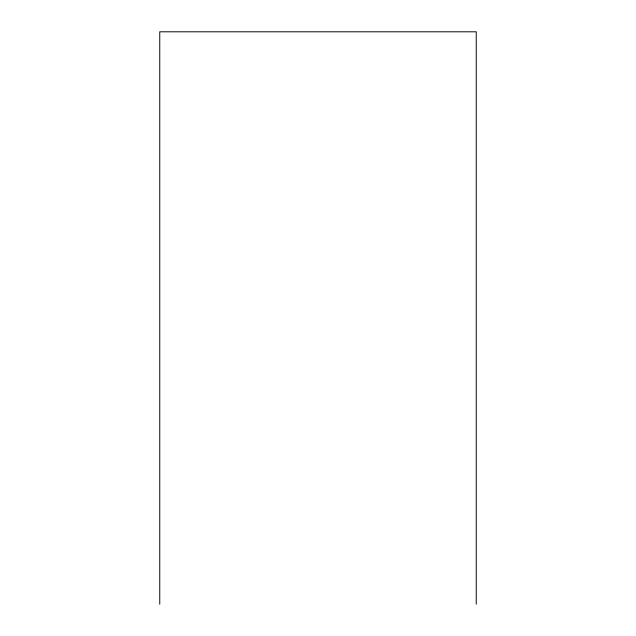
<?xml version="1.0" encoding="UTF-8"?>
<svg xmlns="http://www.w3.org/2000/svg" width="636" height="636" viewBox="0 0 636 636"><rect width="100%" height="100%" fill="white"/><g stroke="black" fill="none" stroke-linecap="round" stroke-linejoin="round"><path stroke-width="0.95" d="M476.245 604.2L476.245 31.8L159.755 31.8L159.755 604.2"/></g></svg>
